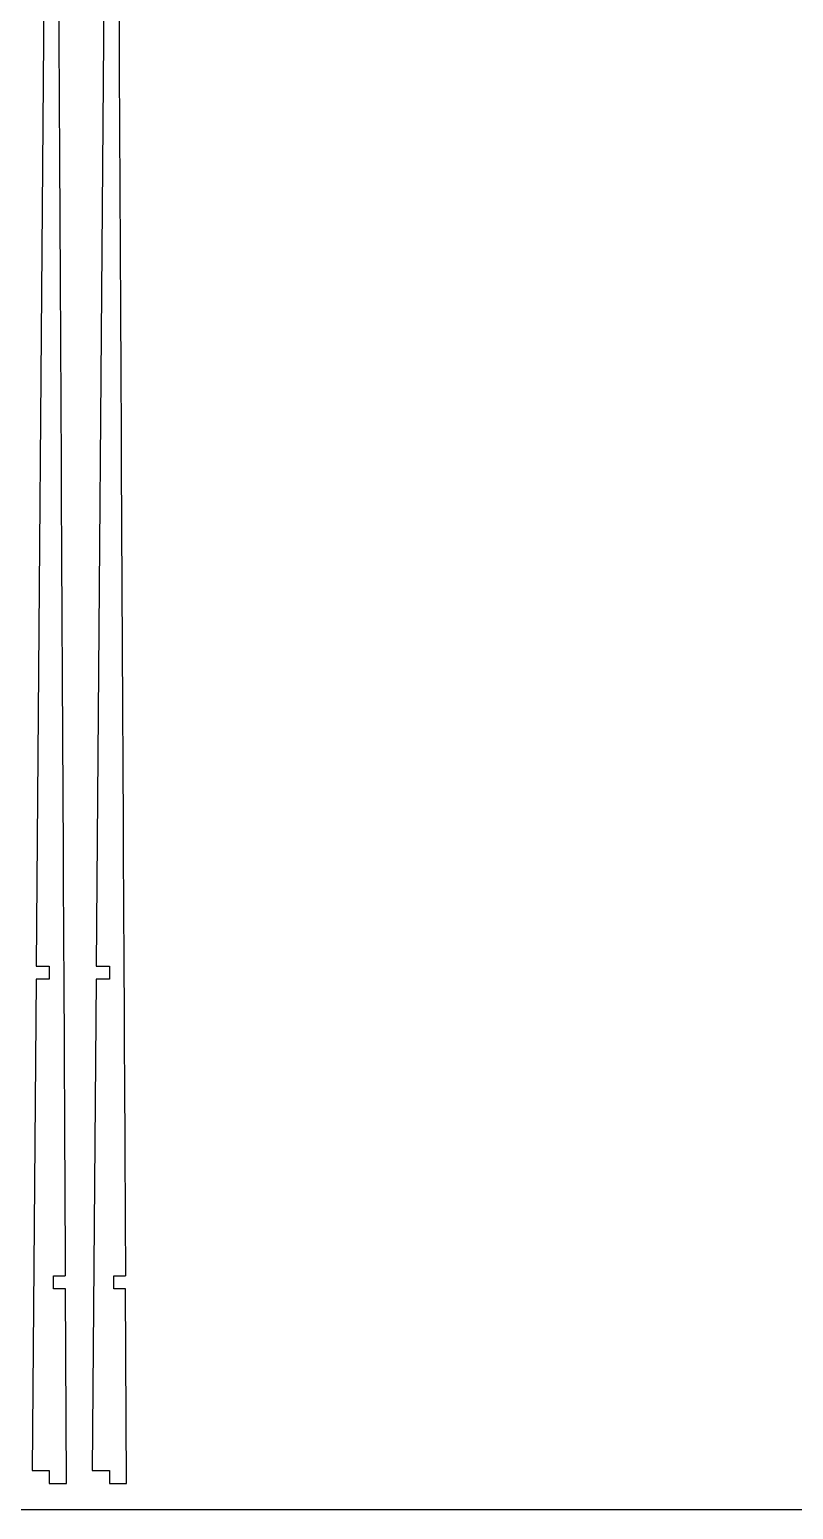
# Model space of a CAD drawing. Header units: millimetres. Extents: x 0 to 1220, y 0 to 2440.
# Drawn here: x 315 to 610, y 0 to 570 of the extents above; entities that cross this region are included whole.
import ezdxf

# ---------------------------------------------------------------- set-up
doc = ezdxf.new("R2010")
doc.units = ezdxf.units.MM
doc.layers.add('CUT', color=1, linetype='Continuous')
doc.layers.add('STOCK_NONCUT', color=8, linetype='Continuous')

msp = doc.modelspace()

# ---------------------------------------------------------------- linework, layer by layer
at = {"layer": 'CUT'}
for p, q in [((322.31, 760, 0), (317.96, 209.35, 0)), ((345.5, 760, 0), (341.16, 209.35, 0)), ((317.96, 209.35, 0), (323.01, 209.35, 0)), ((323.01, 209.35, 0), (323.01, 204.35, 0)), ((341.16, 209.35, 0), (346.2, 209.35, 0)), ((346.2, 209.35, 0), (346.2, 204.35, 0)), ((317.92, 204.35, 0), (316.43, 15, 0)), ((323.01, 204.35, 0), (317.92, 204.35, 0)), ((341.12, 204.35, 0), (339.62, 15, 0)), ((346.2, 204.35, 0), (341.12, 204.35, 0)), ((324.7, 90, 0), (329.2, 90, 0)), ((324.7, 85, 0), (324.7, 90, 0)), ((347.9, 90, 0), (352.4, 90, 0)), ((347.9, 85, 0), (347.9, 90, 0)), ((329.23, 85, 0), (324.7, 85, 0)), ((329.62, 10.05, 0), (329.23, 85, 0)), ((352.43, 85, 0), (347.9, 85, 0)), ((352.82, 10.05, 0), (352.43, 85, 0)), ((316.43, 15, 0), (323.01, 15, 0)), ((323.01, 15, 0), (323.01, 10, 0)), ((339.62, 15, 0), (346.2, 15, 0)), ((346.2, 15, 0), (346.2, 10, 0)), ((323.01, 10, 0), (329.62, 10, 0)), ((329.62, 10, 0), (329.62, 10.05, 0)), ((346.2, 10, 0), (352.82, 10, 0)), ((352.82, 10, 0), (352.82, 10.05, 0))]:
    msp.add_line(p, q, dxfattribs=at)
for points in [[(325.78, 760, 0), (326.59, 589.98, 0), (328.37, 248.37, 0), (329.2, 90, 0)], [(348.98, 760, 0), (349.79, 589.98, 0), (351.57, 248.37, 0), (352.4, 90, 0)]]:
    msp.add_open_spline(points, degree=3, dxfattribs=at)
at = {"layer": 'STOCK_NONCUT'}
msp.add_lwpolyline([(0, 0), (1220, 0), (1220, 2440), (0, 2440)], close=True, dxfattribs=at)

doc.saveas('drawing.dxf')
